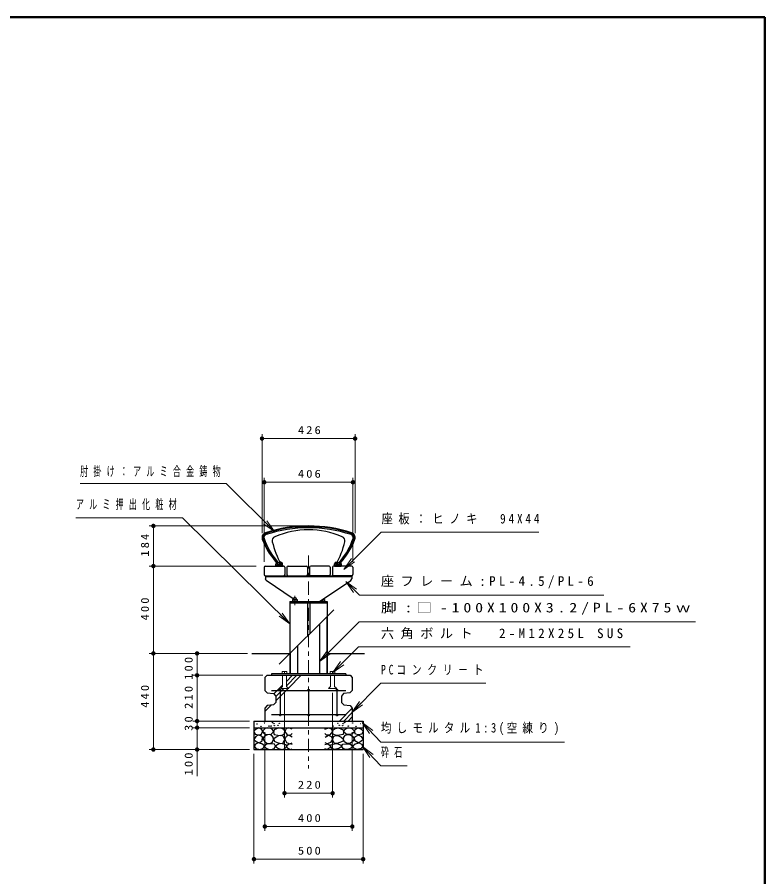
# Model space of a CAD drawing. Units: millimetres on the paper, scale 1:20. Extents: x -365 to 12, y -47 to 257.
# Drawn here: x -171 to 0, y 60.2 to 257 of the extents above; entities that cross this region are included whole.
import ezdxf

# ---------------------------------------------------------------- set-up
doc = ezdxf.new("R2010")
doc.units = ezdxf.units.MM
doc.linetypes.add('USER1', pattern=[4.5, 2.5, -2])
doc.linetypes.add('USER2', pattern=[6, 3, -1, 1, -1])
doc.layers.add('LY_1', color=7, linetype='Continuous', lineweight=25)
doc.layers.add('LY_2', color=7, linetype='Continuous', lineweight=13)
doc.styles.add('ＭＳ ゴシック', font='')
doc.styles.get('ＭＳ ゴシック').set_extended_font_data('MS Gothic')

# ---------------------------------------------------------------- blocks, each defined once
blk = doc.blocks.new('filled_dot')
at = {"color": 0, "linetype": 'Continuous', "lineweight": -2, "const_width": 1.25}
blk.add_lwpolyline([(-0.625, 0, 1), (0.625, 0, 1)], format="xyb", close=True, dxfattribs=at)

msp = doc.modelspace()

# ---------------------------------------------------------------- linework, layer by layer
at = {"layer": 'LY_1', "lineweight": 13}
for p, q in [((-115.025, 138.891), (-115.025, 161.541)), ((-93.725, 138.891), (-93.725, 161.541)), ((-115.025, 160.541), (-93.725, 160.541)), ((-114.525, 132.353), (-114.525, 151.541)), ((-94.225, 132.353), (-94.225, 151.541)), ((-114.525, 150.541), (-94.225, 150.541)), ((-113.956, 141.726), (-112.187, 139.252)), ((-105.375, 140.541), (-140.875, 140.541)), ((-139.875, 131.353), (-139.875, 140.541)), ((-112.187, 139.252), (-114.663, 141.018)), ((-112.187, 139.252), (-114.31, 141.372)), ((-96.317, 130.599), (-94.537, 133.065)), ((-96.317, 130.599), (-94.185, 132.709)), ((-93.833, 132.354), (-96.317, 130.599)), ((-116.375, 131.353), (-140.875, 131.353)), ((-139.875, 111.353), (-139.875, 131.353)), ((-95.87, 127.797), (-93.749, 125.676)), ((-95.87, 127.797), (-93.395, 126.03)), ((-94.102, 125.323), (-95.87, 127.797)), ((-108.625, 118.106), (-110.759, 120.214)), ((-110.407, 120.57), (-108.625, 118.106)), ((-108.625, 118.106), (-111.11, 119.858)), ((-118.375, 111.353), (-140.875, 111.353)), ((-139.875, 89.353), (-139.875, 111.353)), ((-129.875, 106.353), (-129.875, 111.353)), ((-101.875, 109.501), (-100.107, 111.976)), ((-101.875, 109.501), (-99.753, 111.622)), ((-99.4, 111.268), (-101.875, 109.501)), ((-98.803, 106.997), (-97.035, 109.471)), ((-98.803, 106.997), (-96.681, 109.118)), ((-96.328, 108.764), (-98.803, 106.997)), ((-114.875, 106.353), (-130.875, 106.353)), ((-129.875, 95.853), (-129.875, 106.353)), ((-109.425, 103.967), (-107.038, 106.353)), ((-109.425, 104.957), (-108.028, 106.353)), ((-108.99, 103.412), (-106.048, 106.353)), ((-112.308, 102.074), (-110.325, 104.057)), ((-111.875, 100.527), (-109.048, 103.353)), ((-111.875, 101.517), (-110.038, 103.353)), ((-109.875, 102.353), (-109.875, 78.353)), ((-98.875, 102.353), (-98.875, 78.353)), ((-114.375, 98.027), (-112.901, 99.5)), ((-97.315, 95.853), (-94.374, 98.794)), ((-94.51, 97.837), (-92.751, 100.318)), ((-94.51, 97.837), (-92.396, 99.966)), ((-92.041, 99.613), (-94.51, 97.837)), ((-96.325, 95.853), (-94.375, 97.804)), ((-95.335, 95.853), (-94.375, 96.814)), ((-117.875, 95.853), (-130.875, 95.853)), ((-129.875, 94.353), (-129.875, 95.853)), ((-92.118, 95.554), (-90.047, 93.383)), ((-92.118, 95.554), (-89.685, 93.728)), ((-90.409, 93.038), (-92.118, 95.554)), ((-117.875, 94.353), (-130.875, 94.353)), ((-129.875, 83.29), (-129.875, 94.353)), ((-114.375, 93.353), (-114.375, 70.725)), ((-94.375, 93.353), (-94.375, 70.725)), ((-117.875, 89.353), (-140.875, 89.353)), ((-92.056, 90.048), (-89.978, 87.884)), ((-92.056, 90.048), (-89.617, 88.23)), ((-90.338, 87.538), (-92.056, 90.048)), ((-116.875, 88.353), (-116.875, 63.261)), ((-91.875, 88.353), (-91.875, 63.261)), ((-98.875, 79.353), (-109.875, 79.353)), ((-94.375, 71.725), (-114.375, 71.725)), ((-91.875, 64.261), (-116.875, 64.261))]:
    msp.add_line(p, q, dxfattribs=at)
at = {"layer": 'LY_1'}
for p, q in [((-111.9, 131.406), (-111.876, 131.851)), ((-111.845, 131.895), (-111.09, 132.199)), ((-110.722, 132.228), (-110.94, 132.228)), ((-110.3, 131.406), (-110.323, 131.849)), ((-98.45, 131.406), (-98.426, 131.849)), ((-98.027, 132.228), (-97.809, 132.228)), ((-96.904, 131.895), (-97.659, 132.199)), ((-96.85, 131.406), (-96.873, 131.851)), ((-114.525, 131.103), (-114.525, 129.403)), ((-114.275, 131.353), (-110.075, 131.353)), ((-110.35, 131.353), (-111.85, 131.353)), ((-111.792, 131.653), (-110.657, 131.653)), ((-110.55, 131.353), (-110.557, 131.557)), ((-109.825, 131.103), (-109.825, 129.403)), ((-109.325, 131.103), (-109.325, 129.403)), ((-109.075, 131.353), (-104.875, 131.353)), ((-104.625, 131.103), (-104.625, 129.403)), ((-104.125, 131.103), (-104.125, 129.403)), ((-99.675, 131.353), (-103.875, 131.353)), ((-99.425, 131.103), (-99.425, 129.403)), ((-98.925, 131.103), (-98.925, 129.403)), ((-94.475, 131.353), (-98.675, 131.353)), ((-98.4, 131.353), (-96.9, 131.353)), ((-98.2, 131.353), (-98.192, 131.557)), ((-96.958, 131.653), (-98.093, 131.653)), ((-94.225, 131.103), (-94.225, 129.403)), ((-114.275, 129.153), (-110.075, 129.153)), ((-114.25, 129.153), (-94.375, 129.153)), ((-114.25, 129.153), (-114.25, 128.428)), ((-114.25, 128.928), (-94.5, 128.928)), ((-114.042, 128.038), (-114.25, 128.428)), ((-107.884, 123.884), (-114.042, 128.038)), ((-109.075, 129.153), (-104.875, 129.153)), ((-99.675, 129.153), (-103.875, 129.153)), ((-101.875, 123.203), (-94.707, 128.038)), ((-94.475, 129.153), (-98.675, 129.153)), ((-94.707, 128.038), (-94.5, 128.428)), ((-94.5, 129.153), (-94.5, 128.428)), ((-108.625, 123.203), (-100.125, 123.203)), ((-108.625, 123.203), (-108.625, 106.653)), ((-108.625, 122.903), (-100.125, 122.903)), ((-108.025, 123.703), (-108.025, 123.203)), ((-108.025, 123.703), (-106.975, 123.703)), ((-108.025, 123.303), (-106.975, 123.303)), ((-106.975, 123.703), (-106.975, 123.203)), ((-104.625, 122.903), (-104.625, 115.353)), ((-104.075, 122.903), (-104.075, 115.903)), ((-101.775, 123.271), (-101.775, 123.203)), ((-100.725, 123.303), (-101.726, 123.303)), ((-100.725, 123.703), (-101.133, 123.703)), ((-100.725, 123.703), (-100.725, 123.203)), ((-100.125, 123.203), (-100.125, 106.653)), ((-111.082, 108.896), (-98.621, 121.357)), ((-101.875, 118.103), (-101.875, 106.653)), ((-100.2, 119.778), (-100.2, 106.653)), ((-106.875, 113.103), (-106.875, 106.653)), ((-117.375, 111.353), (-108.625, 111.353)), ((-108.55, 111.428), (-108.55, 106.653)), ((-100.125, 111.353), (-91.559, 111.353)), ((-113.875, 106.353), (-114.375, 105.853)), ((-113.875, 106.353), (-94.875, 106.353)), ((-112.875, 106.653), (-112.875, 106.353)), ((-95.875, 106.653), (-112.875, 106.653)), ((-95.875, 106.653), (-95.875, 106.353)), ((-94.875, 106.353), (-94.375, 105.853)), ((-114.375, 105.853), (-114.375, 102.853)), ((-94.375, 105.853), (-94.375, 102.853)), ((-114.375, 102.853), (-113.819, 102.298)), ((-112.875, 102.853), (-95.875, 102.853)), ((-110.875, 102.853), (-110.875, 97.353)), ((-104.375, 102.853), (-104.375, 97.353)), ((-97.875, 102.853), (-97.875, 97.353)), ((-94.375, 102.853), (-94.93, 102.298)), ((-113.819, 102.298), (-112.372, 102.153)), ((-112.372, 102.153), (-111.875, 101.545)), ((-111.875, 101.545), (-111.875, 100.103)), ((-96.377, 102.153), (-96.875, 101.545)), ((-96.875, 101.545), (-96.875, 100.103)), ((-94.93, 102.298), (-96.377, 102.153)), ((-113.877, 99.403), (-114.375, 98.795)), ((-114.375, 98.795), (-114.375, 95.853)), ((-112.43, 99.548), (-113.877, 99.403)), ((-111.875, 100.103), (-112.43, 99.548)), ((-96.875, 100.103), (-96.319, 99.548)), ((-96.319, 99.548), (-94.872, 99.403)), ((-94.872, 99.403), (-94.375, 98.795)), ((-94.375, 98.795), (-94.375, 95.853)), ((-112.875, 97.353), (-95.875, 97.353)), ((-116.875, 95.853), (-116.875, 89.353)), ((-116.875, 95.853), (-91.875, 95.853)), ((-91.875, 95.853), (-91.875, 89.353)), ((-116.875, 94.353), (-91.875, 94.353)), ((-116.875, 89.353), (-91.875, 89.353))]:
    msp.add_line(p, q, dxfattribs=at)
at = {"layer": 'LY_1', "linetype": 'USER2', "lineweight": 13}
for p, q in [((-104.375, 133.791), (-104.375, 84.978)), ((-111.225, 131.14), (-111.225, 131.809)), ((-97.525, 131.14), (-97.525, 131.809)), ((-107.5, 124.541), (-107.5, 122.425))]:
    msp.add_line(p, q, dxfattribs=at)
at = {"layer": 'LY_1', "linetype": 'USER1', "lineweight": 13}
for p, q in [((-111.423, 131.353), (-111.45, 131.653)), ((-111.026, 131.353), (-111, 131.653)), ((-97.723, 131.353), (-97.75, 131.653)), ((-97.326, 131.353), (-97.3, 131.653))]:
    msp.add_line(p, q, dxfattribs=at)
at = {"layer": 'LY_1', "color": 32, "lineweight": 13}
for p, q in [((-110.475, 106.768), (-110.475, 106.653)), ((-110.475, 106.768), (-109.275, 106.768)), ((-110.4, 107.218), (-110.4, 106.768)), ((-110.4, 107.218), (-109.35, 107.218)), ((-110.325, 106.353), (-110.325, 103.803)), ((-109.875, 107.218), (-109.875, 106.768)), ((-109.425, 106.353), (-109.425, 103.803)), ((-109.35, 107.218), (-109.35, 106.768)), ((-109.275, 106.768), (-109.275, 106.653)), ((-99.475, 106.768), (-99.475, 106.653)), ((-99.475, 106.768), (-98.275, 106.768)), ((-99.4, 107.218), (-99.4, 106.768)), ((-99.4, 107.218), (-98.35, 107.218)), ((-99.325, 106.353), (-99.325, 103.803)), ((-98.875, 107.218), (-98.875, 106.768)), ((-98.425, 106.353), (-98.425, 103.803)), ((-98.35, 107.218), (-98.35, 106.768)), ((-98.275, 106.768), (-98.275, 106.653)), ((-110.325, 103.803), (-110.825, 103.353)), ((-108.925, 103.353), (-110.825, 103.353)), ((-108.925, 103.353), (-109.425, 103.803)), ((-99.325, 103.803), (-99.825, 103.353)), ((-97.925, 103.353), (-99.825, 103.353)), ((-97.925, 103.353), (-98.425, 103.803))]:
    msp.add_line(p, q, dxfattribs=at)
at = {"layer": 'LY_1', "lineweight": 13}
for points in [[(-112.187, 139.252), (-123.241, 150.29), (-156.629, 150.29)], [(-108.625, 118.106), (-133.21, 142.393), (-157.598, 142.393)], [(-96.317, 130.599), (-87.745, 139.086), (-51.679, 139.086)], [(-95.87, 127.797), (-92.731, 124.659), (-36.82, 124.659)], [(-101.875, 109.501), (-92.801, 118.574), (-15.82, 118.574)], [(-98.803, 106.997), (-92.963, 112.836), (-30.82, 112.836)], [(-94.51, 97.837), (-87.82, 104.574), (-63.82, 104.574)], [(-92.118, 95.554), (-87.82, 91.048), (-45.82, 91.048)], [(-92.056, 90.048), (-87.82, 85.638), (-81.82, 85.638)]]:
    msp.add_lwpolyline(points, dxfattribs=at)
at = {"layer": 'LY_1'}
for points in [[(-115.752, 94.323), (-116.386, 94.022), (-116.861, 93.547), (-116.56, 92.85), (-115.831, 92.707), (-115.134, 92.866), (-114.881, 93.452), (-115.071, 93.959)], [(-115.879, 92.676), (-116.418, 92.327), (-116.861, 91.646), (-116.354, 91.186), (-115.689, 90.87), (-114.992, 91.313), (-114.912, 92.153), (-115.32, 92.515)], [(-113.781, 94.328), (-114.308, 94.193), (-114.889, 93.557), (-114.659, 93.138), (-114.202, 92.901), (-113.686, 92.828), (-112.943, 92.895), (-112.375, 93.436), (-112.659, 93.936), (-113.193, 94.246)], [(-114.416, 91.111), (-113.795, 90.766), (-113.119, 90.719), (-112.605, 91.081), (-112.362, 91.679), (-112.474, 92.216), (-112.821, 92.625), (-113.287, 92.789), (-113.821, 92.733), (-114.511, 92.364), (-114.808, 91.787)], [(-111.19, 94.338), (-111.727, 94.114), (-112.273, 93.846), (-112.389, 93.345), (-112.255, 92.781), (-111.432, 92.62), (-110.707, 92.575), (-109.982, 92.834), (-109.83, 93.443), (-110.062, 93.953), (-110.465, 94.177)], [(-111.24, 92.507), (-111.794, 92.21), (-112.321, 91.791), (-112.267, 91.237), (-111.524, 90.967), (-110.889, 90.75), (-110.24, 90.777), (-109.835, 91.642), (-110.186, 92.399), (-110.69, 92.564)], [(-97.559, 94.338), (-97.022, 94.114), (-96.476, 93.846), (-96.36, 93.345), (-96.494, 92.781), (-97.318, 92.62), (-98.043, 92.575), (-98.768, 92.834), (-98.92, 93.443), (-98.687, 93.953), (-98.284, 94.177)], [(-97.509, 92.507), (-96.955, 92.21), (-96.428, 91.791), (-96.482, 91.237), (-97.225, 90.967), (-97.86, 90.75), (-98.509, 90.777), (-98.915, 91.642), (-98.563, 92.399), (-98.06, 92.564)], [(-94.333, 91.111), (-94.955, 90.766), (-95.631, 90.719), (-96.144, 91.081), (-96.387, 91.679), (-96.276, 92.216), (-95.928, 92.625), (-95.462, 92.789), (-94.928, 92.733), (-94.238, 92.364), (-93.941, 91.787)], [(-94.968, 94.328), (-94.441, 94.193), (-93.86, 93.557), (-94.09, 93.138), (-94.547, 92.901), (-95.063, 92.828), (-95.806, 92.895), (-96.374, 93.436), (-96.09, 93.936), (-95.557, 94.246)], [(-92.997, 94.323), (-92.363, 94.022), (-91.888, 93.547), (-92.189, 92.85), (-92.918, 92.707), (-93.615, 92.866), (-93.868, 93.452), (-93.678, 93.959)], [(-92.87, 92.676), (-92.332, 92.327), (-91.888, 91.646), (-92.395, 91.186), (-93.06, 90.87), (-93.758, 91.313), (-93.837, 92.153), (-93.429, 92.515)], [(-115.92, 90.879), (-116.489, 90.56), (-116.826, 90.137), (-116.423, 89.571), (-115.48, 89.368), (-114.764, 89.687), (-114.491, 90.192), (-115.03, 90.648)], [(-113.065, 90.672), (-113.849, 90.631), (-114.511, 90.158), (-114.078, 89.699), (-113.389, 89.388), (-112.824, 89.38), (-112.281, 89.604), (-111.943, 90.131), (-112.2, 90.618)], [(-110.949, 90.763), (-111.72, 90.344), (-111.963, 90.047), (-111.274, 89.561), (-110.328, 89.371), (-109.798, 89.555), (-109.449, 89.98), (-109.476, 90.398), (-110.341, 90.628)], [(-97.8, 90.763), (-97.03, 90.344), (-96.786, 90.047), (-97.476, 89.561), (-98.422, 89.371), (-98.951, 89.555), (-99.3, 89.98), (-99.273, 90.398), (-98.408, 90.628)], [(-95.685, 90.672), (-94.901, 90.631), (-94.239, 90.158), (-94.671, 89.699), (-95.36, 89.388), (-95.925, 89.38), (-96.468, 89.604), (-96.806, 90.131), (-96.55, 90.618)], [(-92.829, 90.879), (-92.261, 90.56), (-91.923, 90.137), (-92.326, 89.571), (-93.269, 89.368), (-93.985, 89.687), (-94.258, 90.192), (-93.719, 90.648)]]:
    msp.add_lwpolyline(points, close=True, dxfattribs=at)
for points in [[(-108.125, 94.018), (-108.98, 94.335), (-109.519, 94.066), (-109.836, 93.464), (-109.249, 92.703), (-108.473, 92.64), (-108.125, 93.036)], [(-108.14, 92.212), (-108.901, 92.608), (-109.535, 92.355), (-109.836, 91.705), (-109.392, 90.929), (-108.632, 90.691), (-108.14, 90.897)], [(-100.625, 94.018), (-99.769, 94.335), (-99.231, 94.066), (-98.914, 93.464), (-99.5, 92.703), (-100.276, 92.64), (-100.625, 93.036)], [(-100.609, 92.212), (-99.848, 92.608), (-99.215, 92.355), (-98.914, 91.705), (-99.357, 90.929), (-100.118, 90.691), (-100.609, 90.897)], [(-108.125, 90.485), (-108.79, 90.691), (-109.439, 90.137), (-109.265, 89.741), (-108.536, 89.376), (-108.125, 89.535)], [(-100.625, 90.485), (-99.959, 90.691), (-99.31, 90.137), (-99.484, 89.741), (-100.213, 89.376), (-100.625, 89.535)]]:
    msp.add_lwpolyline(points, dxfattribs=at)
at = {"layer": 'LY_1', "color": 4}
for centre in [(-110.875, 131.641), (-97.875, 131.641)]:
    msp.add_circle(centre, 0.25, dxfattribs=at)
at = {"layer": 'LY_1'}
for centre, radius in [((-110.875, 103.003), 0.15), ((-104.375, 103.003), 0.15), ((-97.875, 103.003), 0.15), ((-110.875, 97.203), 0.15), ((-104.375, 97.203), 0.15), ((-97.875, 97.203), 0.15), ((-116.17, 95.218), 0.05), ((-115.236, 94.673), 0.05), ((-114.458, 95.412), 0.05), ((-113.446, 94.712), 0.05), ((-112.943, 94.712), 0.05), ((-112.628, 95.529), 0.05), ((-112.281, 95.257), 0.05), ((-112.2, 94.79), 0.05), ((-111.386, 94.907), 0.05), ((-111.072, 95.374), 0.05), ((-98.806, 94.712), 0.05), ((-97.678, 95.374), 0.05), ((-97.363, 94.907), 0.05), ((-96.549, 94.79), 0.05), ((-96.468, 95.257), 0.05), ((-96.121, 95.529), 0.05), ((-95.303, 94.712), 0.05), ((-94.291, 95.412), 0.05), ((-93.513, 94.673), 0.05)]:
    msp.add_circle(centre, radius, dxfattribs=at)
at = {"layer": 'LY_1', "color": 4}
for centre, radius, start, end in [((-104.375, 108.557), 31.983, 72.05475, 107.94525), ((-104.375, 108.557), 31.833, 72.05475, 107.94525), ((-104.375, 108.557), 31.533, 72.05475, 107.94525), ((-113.875, 137.891), 1.15, 107.94525, 200.35039), ((-113.875, 137.891), 1, 107.94525, 197.79469), ((-113.875, 137.891), 0.7, 107.94525, 197.79469), ((-111.699, 137.153), 1, 112.96842, 192.69072), ((-104.375, 119.872), 19.768, 67.03158, 112.96842), ((-97.051, 137.153), 1, 347.30928, 67.03158), ((-94.875, 137.891), 0.7, 342.20531, 72.05475), ((-94.875, 137.891), 1, 342.20531, 72.05475), ((-94.875, 137.891), 1.15, 339.64961, 72.05475), ((-99.483, 143.229), 16.5, 200.35039, 224.94388), ((-100.544, 142.169), 15, 197.79469, 225.54466), ((-100.544, 142.169), 14.7, 197.79469, 220.40139), ((-94.626, 140.997), 18.5, 192.69072, 209.93504), ((-114.123, 140.997), 18.5, 330.06496, 347.30928), ((-108.205, 142.169), 15, 314.45534, 342.20531), ((-109.267, 143.229), 16.5, 315.05612, 339.64961), ((-108.205, 142.169), 14.7, 319.59861, 342.20531), ((-109.264, 134.748), 3.25, 220.40139, 242.59861), ((-99.485, 134.748), 3.25, 297.40139, 319.59861)]:
    msp.add_arc(centre, radius, start, end, dxfattribs=at)
at = {"layer": 'LY_1'}
for centre, radius, start, end in [((-111.826, 131.848), 0.05, 111.97029, 177), ((-110.94, 131.828), 0.4, 90, 111.97029), ((-110.722, 131.828), 0.4, 3, 90), ((-98.027, 131.828), 0.4, 90, 177), ((-97.809, 131.828), 0.4, 68.02971, 90), ((-96.923, 131.848), 0.05, 3, 68.02971), ((-114.275, 131.103), 0.25, 90, 180), ((-111.85, 131.403), 0.05, 177, 270), ((-111.792, 131.553), 0.1, 90, 177), ((-110.657, 131.553), 0.1, 2, 90), ((-110.35, 131.403), 0.05, 270, 3), ((-110.075, 131.103), 0.25, 0, 90), ((-109.075, 131.103), 0.25, 90, 180), ((-104.875, 131.103), 0.25, 0, 90), ((-103.875, 131.103), 0.25, 90, 180), ((-99.675, 131.103), 0.25, 360, 90), ((-98.675, 131.103), 0.25, 90, 180), ((-98.4, 131.403), 0.05, 177, 270), ((-98.093, 131.553), 0.1, 90, 178), ((-96.958, 131.553), 0.1, 3, 90), ((-96.9, 131.403), 0.05, 270, 3), ((-94.475, 131.103), 0.25, 360, 90), ((-114.275, 129.403), 0.25, 179.99999, 270), ((-110.075, 129.403), 0.25, 270, 0), ((-109.075, 129.403), 0.25, 179.99999, 270), ((-104.875, 129.403), 0.25, 270, 0), ((-103.875, 129.403), 0.25, 180, 270), ((-99.675, 129.403), 0.25, 270, 0.00001), ((-98.675, 129.403), 0.25, 180, 270), ((-94.475, 129.403), 0.25, 270, 0.00001), ((-107.5, 123.703), 0.425, 359.99999, 179.99999), ((-101.25, 123.703), 0.425, 0.00001, 25.20722), ((-92.579, 95.218), 0.05, 0, 102.06544)]:
    msp.add_arc(centre, radius, start, end, dxfattribs=at)
at = {"layer": 'LY_2', "lineweight": 50}
for p, q in [((0, 257), (-365, 257)), ((0, 0), (0, 257))]:
    msp.add_line(p, q, dxfattribs=at)

# ---------------------------------------------------------------- block references
at = {"layer": 'LY_1', "lineweight": 13, "xscale": 0.4, "yscale": 0.4}
for p in [(-115.025, 160.541), (-114.525, 150.541), (-109.875, 79.353), (-114.375, 71.725), (-116.875, 64.261)]:
    msp.add_blockref('filled_dot', p, dxfattribs=at)
for p, rotation in [((-93.725, 160.541), 180), ((-94.225, 150.541), 180), ((-139.875, 140.541), 270), ((-139.875, 131.353), 270), ((-139.875, 131.353), 90), ((-139.875, 111.353), 270), ((-129.875, 111.353), 270), ((-129.875, 106.353), 90), ((-129.875, 106.353), 270), ((-129.875, 95.853), 90), ((-129.875, 95.853), 270), ((-129.875, 94.353), 270), ((-139.875, 89.353), 90), ((-129.875, 89.353), 90), ((-98.875, 79.353), 180), ((-94.375, 71.725), 180), ((-91.875, 64.261), 180)]:
    msp.add_blockref('filled_dot', p, dxfattribs=dict(at, rotation=rotation))

# ---------------------------------------------------------------- texts
at = {"layer": 'LY_1', "style": 'ＭＳ ゴシック'}
for s, insert, char_height, attachment_point in [('\\T1.33;\\W1.15;426', (-103.958, 161.541), 1.833, 8), ('\\T1.64;\\W0.6;肘掛け：アルミ合金鋳物', (-156.629, 152.94), 2.199, 4), ('\\T1.33;\\W1.15;406', (-103.959, 151.541), 1.833, 8), ('\\T1.64;\\W0.6;アルミ押出化粧材', (-157.598, 145.393), 2.199, 4), ('\\T1.52;\\W0.85;座板：ヒノキ\u300094X44', (-87.679, 142.086), 2.199, 4), ('\\T1.5;座フレーム:PL-4.5/PL-6', (-87.82, 127.659), 2.199, 4), ('\\T1.5;\\W1.2;脚:□-100X100X3.2/PL-6X75ｗ', (-87.82, 121.574), 2.199, 4), ('\\T1.5;六角ボルト\u30002-M12X25L\\~SUS', (-87.82, 115.836), 2.199, 4), ('\\T1.57;\\W0.75;PCコンクリ－ト', (-87.82, 107.574), 2.199, 4), ('\\T1.5;\\W0.8;均しモルタル1:3(空練り)', (-87.82, 94.048), 2.199, 4), ('\\T1.64;\\W0.6;砕石', (-87.82, 88.638), 2.199, 4), ('\\T1.33;\\W1.15;220', (-103.959, 80.353), 1.833, 8), ('\\T1.33;\\W1.15;400', (-103.958, 72.725), 1.833, 8), ('\\T1.33;\\W1.15;500', (-103.958, 65.261), 1.833, 8)]:
    msp.add_mtext(s, dxfattribs=dict(at, insert=insert, char_height=char_height, attachment_point=attachment_point))
at = {"layer": 'LY_1', "char_height": 1.833, "attachment_point": 8, "rotation": 90, "style": 'ＭＳ ゴシック'}
for s, insert in [('\\T1.33;\\W1.15;184', (-140.875, 136.364)), ('\\T1.33;\\W1.15;400', (-140.875, 121.77)), ('\\T1.33;\\W1.15;100', (-130.875, 108.174)), ('\\T1.33;\\W1.15;440', (-140.875, 101.768)), ('\\T1.33;\\W1.15;210', (-130.875, 101.524)), ('\\T1.34;\\W1.15;30', (-130.875, 95.531)), ('\\T1.33;\\W1.15;100', (-130.875, 86.29))]:
    msp.add_mtext(s, dxfattribs=dict(at, insert=insert))

doc.saveas('drawing.dxf')
